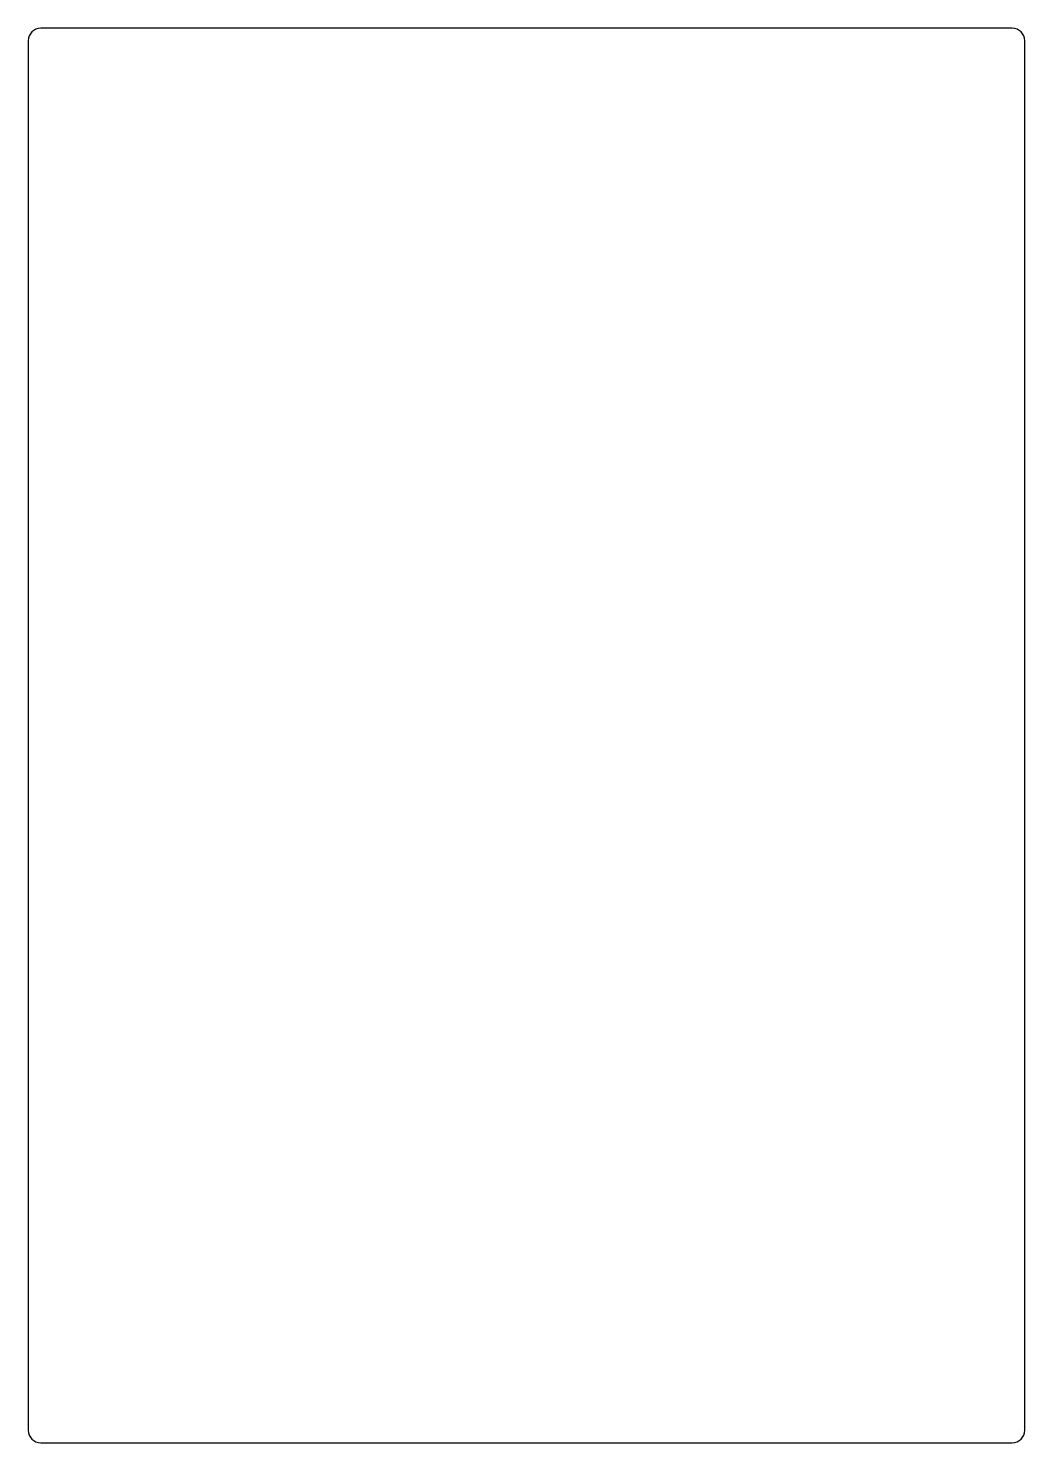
# Model space of a CAD drawing. Header units: millimetres. Extents: x 0 to 238, y 0 to 338.
import ezdxf

# ---------------------------------------------------------------- set-up
doc = ezdxf.new("R2010")
doc.units = ezdxf.units.MM

msp = doc.modelspace()

# ---------------------------------------------------------------- linework, layer by layer
for p, q in [((235, 338, 1.5), (3, 338, 1.5)), ((0, 335, 1.5), (0, 3, 1.5)), ((238, 3, 1.5), (238, 335, 1.5)), ((3, 0, 1.5), (235, 0, 1.5))]:
    msp.add_line(p, q)
for centre, start, end in [((3, 335, 1.5), 90, 180), ((235, 335, 1.5), 0, 90), ((3, 3, 1.5), -180, -90), ((235, 3, 1.5), 270, 360)]:
    msp.add_arc(centre, 3, start, end)

doc.saveas('drawing.dxf')
